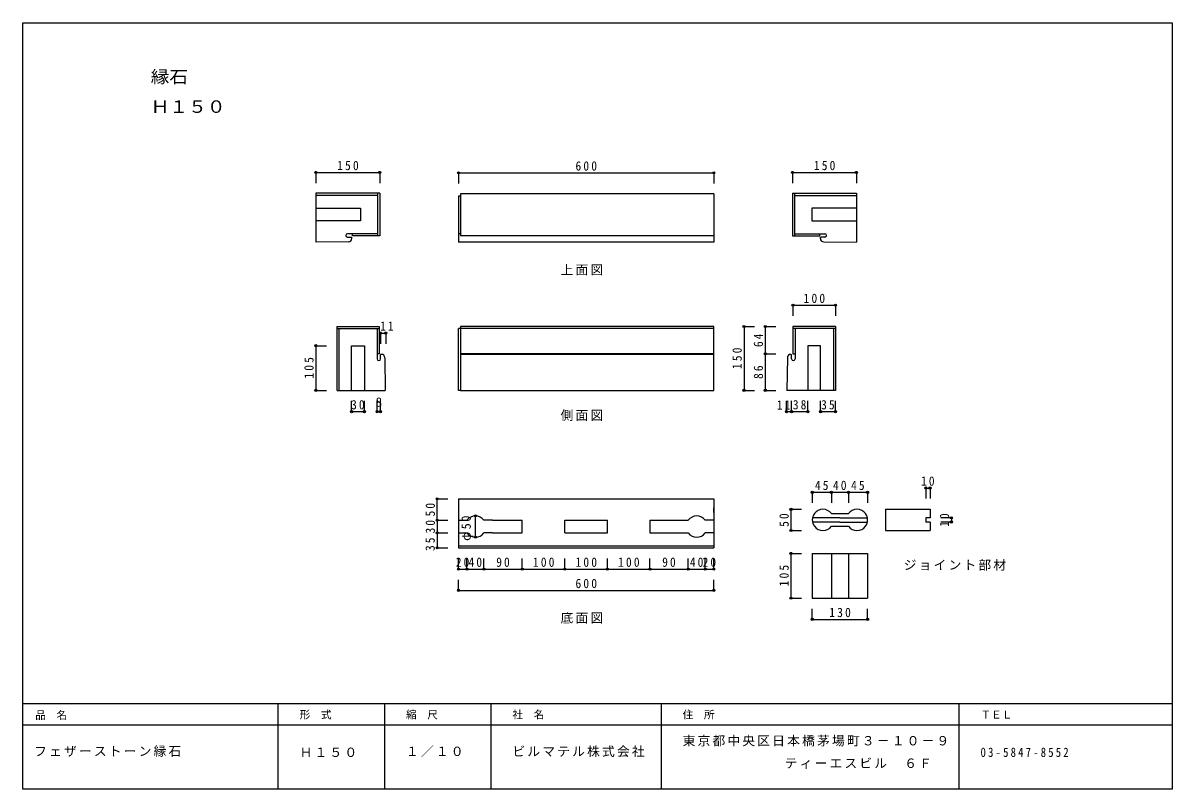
# Model space of a CAD drawing. Units: millimetres at full size, sheet at 1:10. Extents: x -1333 to 1367, y -907 to 893.
import ezdxf
from ezdxf.enums import TextEntityAlignment as Align

# ---------------------------------------------------------------- set-up
doc = ezdxf.new("R2010")
doc.units = ezdxf.units.MM
doc.header["$LTSCALE"] = 10
doc.header["$PDMODE"] = 32
doc.header["$PDSIZE"] = 5
for name, color, linetype in [('0-0', 7, 'Continuous'), ('A-0', 4, 'Continuous'), ('E-0', 7, 'Continuous'), ('F-0', 2, 'Continuous')]:
    doc.layers.add(name, color=color, linetype=linetype)
doc.styles.add('ＭＳ ゴシック', font='')
doc.styles.get('ＭＳ ゴシック').set_extended_font_data('MS Gothic')

msp = doc.modelspace()

# ---------------------------------------------------------------- linework, layer by layer
at = {"layer": '0-0'}
for p, q in [((-644.29, 492.42), (-644.29, 377.42)), ((-494.29, 492.42), (-644.29, 492.42)), ((-499.29, 487.42), (-644.29, 487.42)), ((-499.29, 492.42), (-499.29, 392.42)), ((-494.29, 492.42), (-494.29, 392.42)), ((-309.29, 486.28), (-304.29, 486.28)), ((-309.29, 486.28), (-309.29, 377.42)), ((290.71, 491.28), (290.71, 377.42)), ((475.71, 492.42), (475.71, 392.42)), ((480.71, 492.42), (480.71, 392.42)), ((480.71, 487.42), (625.71, 487.42)), ((-567.58, 378.32), (-644.29, 377.42)), ((-499.29, 397.42), (-570.29, 397.42)), ((-570.29, 389.42), (-559.67, 389.42)), ((-559.67, 386.32), (-559.67, 389.42)), ((-558.29, 392.42), (-558.29, 397.42)), ((-494.29, 392.42), (-558.29, 392.42)), ((-304.29, 397.42), (-309.29, 397.42)), ((290.71, 392.42), (-304.29, 392.42)), ((480.71, 397.42), (551.71, 397.42)), ((541.09, 386.32), (541.09, 389.42)), ((551.71, 389.42), (541.09, 389.42)), ((549, 378.32), (625.71, 377.42)), ((290.71, 377.42), (-309.29, 377.42)), ((-595.29, 179.28), (-595.29, 29.28)), ((-595.29, 174.28), (-495.29, 174.28)), ((-590.29, 174.28), (-590.29, 29.28)), ((-500.29, 174.28), (-500.29, 103.28)), ((-309.29, 29.28), (-309.29, 174.28)), ((290.71, 174.28), (-309.29, 174.28)), ((576.71, 179.28), (476.71, 179.28)), ((576.71, 174.28), (476.71, 174.28)), ((481.71, 174.28), (481.71, 103.28)), ((571.71, 174.28), (571.71, 29.28)), ((576.71, 179.28), (576.71, 29.28)), ((-495.29, 115.28), (-500.29, 115.28)), ((-492.29, 103.28), (-492.29, 113.9)), ((-490.19, 113.9), (-492.29, 113.9)), ((290.71, 115.28), (-304.29, 115.28)), ((290.71, 113.9), (-304.29, 113.9)), ((471.6, 113.9), (473.71, 113.9)), ((473.71, 103.28), (473.71, 113.9)), ((-594.29, 29.28), (-481.29, 29.28)), ((-304.29, 29.28), (-99.29, 29.28)), ((-99.29, 29.28), (290.71, 29.28)), ((576.71, 29.28), (462.71, 29.28)), ((-309.29, -225.72), (-309.29, -340.72)), ((290.71, -257.97), (290.71, -246.54)), ((567.11, -260.19), (587.11, -260.19)), ((587.11, -260.19), (607.11, -260.19)), ((693.96, -250.19), (798.96, -250.19)), ((693.96, -250.19), (693.96, -300.19)), ((798.96, -250.19), (798.96, -270.19)), ((-309.29, -275.72), (-289.29, -275.72)), ((-229.29, -275.72), (-249.29, -275.72)), ((-229.29, -275.72), (-159.29, -275.72)), ((-159.29, -305.72), (-159.29, -275.72)), ((-59.29, -305.72), (-59.29, -275.72)), ((-59.29, -275.72), (40.71, -275.72)), ((40.71, -305.72), (40.71, -275.72)), ((140.71, -275.72), (140.71, -305.72)), ((140.71, -275.72), (230.71, -275.72)), ((290.71, -275.72), (270.71, -275.72)), ((587.11, -270.19), (522.61, -270.19)), ((587.11, -280.19), (522.61, -280.19)), ((587.11, -270.19), (602.61, -270.19)), ((587.11, -280.19), (607.11, -280.19)), ((602.61, -270.19), (651.6, -270.19)), ((607.11, -280.19), (651.6, -280.19)), ((651.6, -280.19), (652.11, -280.19)), ((798.96, -270.19), (788.96, -270.19)), ((788.96, -270.19), (788.96, -280.19)), ((798.96, -280.19), (788.96, -280.19)), ((798.96, -280.19), (798.96, -300.19)), ((-309.29, -305.72), (-289.29, -305.72)), ((-229.29, -305.72), (-249.29, -305.72)), ((-229.29, -305.72), (-159.29, -305.72)), ((-59.29, -305.72), (40.71, -305.72)), ((140.71, -305.72), (230.71, -305.72)), ((290.71, -305.72), (270.71, -305.72)), ((626.99, -300.19), (627.23, -300.19)), ((693.96, -300.19), (798.96, -300.19)), ((-309.29, -335.72), (290.71, -335.72)), ((-309.29, -340.72), (290.71, -340.72)), ((522.11, -353.85), (652.11, -353.85)), ((522.11, -353.85), (522.11, -458.85)), ((567.11, -353.85), (567.11, -458.85)), ((607.11, -353.85), (607.11, -458.85)), ((652.11, -353.85), (652.11, -458.85)), ((522.11, -458.85), (652.11, -458.85))]:
    msp.add_line(p, q, dxfattribs=at)
for points in [[(290.71, 491.28), (-304.29, 491.28), (-304.29, 392.42)], [(475.71, 492.42), (625.71, 492.42), (625.71, 377.42)], [(-644.29, 457.42), (-539.29, 457.42), (-539.29, 427.42), (-644.29, 427.42)], [(625.71, 457.42), (520.71, 457.42), (520.71, 427.42), (625.71, 427.42)], [(475.71, 392.42), (539.71, 392.42), (539.71, 397.42)], [(-595.29, 179.28), (-495.29, 179.28), (-495.29, 115.28)], [(290.71, 29.28), (290.71, 179.28), (-304.29, 179.28), (-304.29, 29.28), (-309.29, 29.28)], [(476.71, 179.28), (476.71, 115.28), (481.71, 115.28)], [(-560.29, 29.28), (-560.29, 134.28), (-530.29, 134.28), (-530.29, 29.28)], [(541.71, 29.28), (541.71, 134.28), (511.71, 134.28), (511.71, 29.28)], [(-309.29, -225.72), (290.71, -225.72), (290.71, -340.72)], [(567.11, -290.19), (587.11, -290.19), (607.11, -290.19)]]:
    msp.add_lwpolyline(points, dxfattribs=at)
for centre, radius, start, end in [((-570.29, 393.42), 4, 90, 270), ((-567.67, 386.32), 8, 270.66876, 0), ((549.09, 386.32), 8, 180, 269.33124), ((551.71, 393.42), 4, 270, 90), ((-490.19, 105.9), 8, 1.00313, 90), ((471.6, 105.9), 8, 90, 178.99687), ((-496.29, 103.28), 4, 180, 0), ((477.71, 103.28), 4, 180, 0), ((-269.29, -290.72), 25, 36.86996, 143.13008), ((250.71, -290.72), 25, 36.86992, 143.13033), ((547.11, -275.19), 25, 143.13019, 216.86981), ((547.11, -275.19), 25, 36.86986, 143.13014), ((627.11, -275.19), 25, 36.87001, 143.13008), ((627.11, -275.19), 25, 323.13014, 36.8699), ((547.11, -275.19), 25, 216.86986, 323.13014), ((627.11, -275.19), 25, 216.86992, 323.13004), ((-269.29, -290.72), 25, 216.86992, 323.13033), ((250.71, -290.72), 25, 216.86996, 323.13008)]:
    msp.add_arc(centre, radius, start, end, dxfattribs=at)
at = {"layer": 'A-0'}
for p, q in [((-644.29, 541.42), (-494.29, 541.42)), ((-644.29, 541.42), (-644.29, 516.42)), ((-494.29, 541.42), (-494.29, 516.42)), ((-309.29, 540.28), (290.71, 540.28)), ((-309.29, 540.28), (-309.29, 515.28)), ((290.71, 540.28), (290.71, 515.28)), ((475.71, 541.42), (625.71, 541.42)), ((475.71, 541.42), (475.71, 516.42)), ((625.71, 541.42), (625.71, 516.42)), ((476.71, 229.28), (576.71, 229.28)), ((476.71, 229.28), (476.71, 204.28)), ((576.71, 229.28), (576.71, 204.28)), ((-492.29, 163.9), (-492.29, 138.9)), ((-492.29, 163.9), (-480.29, 163.9)), ((-480.29, 163.9), (-480.29, 138.9)), ((361.71, 179.28), (361.71, 29.28)), ((361.71, 179.28), (386.71, 179.28)), ((411.71, 179.28), (411.71, 115.28)), ((411.71, 179.28), (436.71, 179.28)), ((-644.29, 134.28), (-644.29, 29.28)), ((-644.29, 134.28), (-619.29, 134.28)), ((411.71, 115.28), (436.71, 115.28)), ((411.71, 115.28), (411.71, 29.28)), ((-644.29, 29.28), (-619.29, 29.28)), ((361.71, 29.28), (386.71, 29.28)), ((411.71, 29.28), (436.71, 29.28)), ((-560.29, -20.72), (-560.29, 4.28)), ((-530.29, -20.72), (-530.29, 4.28)), ((-500.29, -20.72), (-500.29, 4.28)), ((-492.29, -20.72), (-492.29, 4.28)), ((461.71, -20.72), (461.71, 4.28)), ((473.71, -20.72), (473.71, 4.28)), ((511.71, -20.72), (511.71, 4.28)), ((541.71, -20.72), (541.71, 4.28)), ((576.71, -20.72), (576.71, 4.28)), ((-560.29, -20.72), (-530.29, -20.72)), ((-500.29, -20.72), (-492.29, -20.72)), ((461.71, -20.72), (473.71, -20.72)), ((473.71, -20.72), (511.71, -20.72)), ((541.71, -20.72), (576.71, -20.72)), ((522.11, -210.19), (567.11, -210.19)), ((522.11, -210.19), (522.11, -235.19)), ((567.11, -210.19), (567.11, -235.19)), ((567.11, -210.19), (607.11, -210.19)), ((607.11, -210.19), (607.11, -235.19)), ((607.11, -210.19), (652.11, -210.19)), ((652.11, -210.19), (652.11, -235.19)), ((788.96, -200.19), (798.96, -200.19)), ((788.96, -200.19), (788.96, -225.19)), ((798.96, -200.19), (798.96, -225.19)), ((-359.29, -275.72), (-359.29, -225.72)), ((-359.29, -225.72), (-334.29, -225.72)), ((-269.29, -315.72), (-269.29, -265.72)), ((472.11, -250.19), (472.11, -300.19)), ((472.11, -250.19), (497.11, -250.19)), ((-359.29, -275.72), (-334.29, -275.72)), ((-359.29, -275.72), (-359.29, -305.72)), ((848.96, -270.19), (823.96, -270.19)), ((848.96, -280.19), (823.96, -280.19)), ((848.96, -270.19), (848.96, -280.19)), ((-359.29, -305.72), (-334.29, -305.72)), ((-359.29, -305.72), (-359.29, -340.72)), ((-359.29, -305.72), (-334.29, -305.72)), ((472.11, -300.19), (497.11, -300.19)), ((-359.29, -340.72), (-334.29, -340.72)), ((-309.29, -390.72), (-309.29, -365.72)), ((-289.29, -390.72), (-289.29, -365.72)), ((-249.29, -390.72), (-249.29, -365.72)), ((-159.29, -390.72), (-159.29, -365.72)), ((-59.29, -390.72), (-59.29, -365.72)), ((40.71, -390.72), (40.71, -365.72)), ((140.71, -390.72), (140.71, -365.72)), ((230.71, -390.72), (230.71, -365.72)), ((270.71, -390.72), (270.71, -365.72)), ((290.71, -390.72), (290.71, -365.72)), ((472.11, -353.85), (472.11, -458.85)), ((472.11, -353.85), (497.11, -353.85)), ((-309.29, -390.72), (-289.29, -390.72)), ((-289.29, -390.72), (-249.29, -390.72)), ((-249.29, -390.72), (-159.29, -390.72)), ((-159.29, -390.72), (-59.29, -390.72)), ((-59.29, -390.72), (40.71, -390.72)), ((40.71, -390.72), (140.71, -390.72)), ((140.71, -390.72), (230.71, -390.72)), ((230.71, -390.72), (270.71, -390.72)), ((270.71, -390.72), (290.71, -390.72)), ((-309.29, -440.72), (-309.29, -415.72)), ((290.71, -440.72), (290.71, -415.72)), ((-309.29, -440.72), (290.71, -440.72)), ((472.11, -458.85), (497.11, -458.85)), ((522.11, -508.85), (522.11, -483.85)), ((652.11, -508.85), (652.11, -483.85)), ((522.11, -508.85), (652.11, -508.85))]:
    msp.add_line(p, q, dxfattribs=at)
at = {"layer": 'A-0', "color": 7}
for p, q in [((-482.19, 106.04), (-481.29, 29.28)), ((463.6, 106.04), (462.71, 29.27))]:
    msp.add_line(p, q, dxfattribs=at)
at = {"layer": 'A-0'}
for p in [(-644.29, 541.42), (-494.29, 541.42), (-309.29, 540.28), (290.71, 540.28), (475.71, 541.42), (625.71, 541.42), (476.71, 229.28), (576.71, 229.28), (-492.29, 163.9), (-480.29, 163.9), (361.71, 179.28), (411.71, 179.28), (-644.29, 134.28), (411.71, 115.28), (-644.29, 29.28), (361.71, 29.28), (411.71, 29.28), (-560.29, -20.72), (-530.29, -20.72), (-500.29, -20.72), (-492.29, -20.72), (461.71, -20.72), (473.71, -20.72), (511.71, -20.72), (541.71, -20.72), (576.71, -20.72), (522.11, -210.19), (567.11, -210.19), (607.11, -210.19), (652.11, -210.19), (788.96, -200.19), (798.96, -200.19), (-359.29, -225.72), (-269.29, -265.72), (472.11, -250.19), (848.96, -270.19), (-359.29, -275.72), (848.96, -280.19), (-359.29, -305.72), (-269.29, -315.72), (472.11, -300.19), (-359.29, -340.72), (472.11, -353.85), (-309.29, -390.72), (-289.29, -390.72), (-249.29, -390.72), (-159.29, -390.72), (-59.29, -390.72), (40.71, -390.72), (140.71, -390.72), (230.71, -390.72), (270.71, -390.72), (290.71, -390.72), (-309.29, -440.72), (290.71, -440.72), (472.11, -458.85), (522.11, -508.85), (652.11, -508.85)]:
    msp.add_point(p, dxfattribs=at)
at = {"layer": 'F-0'}
for p, q in [((1367.46, 892.53), (1367.46, -907.47)), ((1367.46, -707.47), (-1332.54, -707.47)), ((-732.54, -907.47), (-732.54, -707.47)), ((-482.54, -907.47), (-482.54, -707.47)), ((-232.54, -907.47), (-232.54, -707.47)), ((167.46, -907.47), (167.46, -707.47)), ((867.46, -907.47), (867.46, -707.47)), ((1367.46, -757.47), (-1332.54, -757.47)), ((1367.46, -907.47), (-1332.54, -907.47))]:
    msp.add_line(p, q, dxfattribs=at)
msp.add_lwpolyline([(-1332.54, -907.47), (-1332.54, 892.53), (1367.46, 892.53)], dxfattribs=at)

# ---------------------------------------------------------------- texts
at = {"layer": 'A-0', "color": 7, "style": 'ＭＳ ゴシック'}
msp.add_text('8', height=21.99, dxfattribs=at).set_placement((-503.79, -15.72), align=Align.BOTTOM_LEFT)
at = {"layer": 'A-0', "color": 7, "char_height": 21.99, "attachment_point": 7, "style": 'ＭＳ ゴシック'}
for s, insert in [('\\T1.38;\\W0.9;150', (-594.29, 546.42)), ('\\T1.38;\\W0.9;600', (-34.29, 545.28)), ('\\T1.38;\\W0.9;150', (525.71, 546.42)), ('\\T1.38;\\W0.9;100', (501.71, 234.28)), ('\\T1.36;\\W0.9;11', (-493.34, 169.29)), ('\\T1.36;\\W0.9;30', (-561.54, -15.72)), ('\\T1.36;\\W0.9;11', (438.91, -16.05)), ('\\T1.36;\\W0.9;38', (476.46, -15.72)), ('\\T1.36;\\W0.9;35', (542.96, -15.72)), ('\\T1.36;\\W0.9;45', (528.36, -205.19)), ('\\T1.36;\\W0.9;40', (570.86, -205.19)), ('\\T1.36;\\W0.9;45', (613.36, -205.19)), ('\\T1.36;\\W0.9;10', (777.71, -195.19)), ('\\T1.36;\\W0.9;20', (-315.54, -385.72)), ('\\T1.36;\\W0.9;40', (-285.54, -385.72)), ('\\T1.36;\\W0.9;90', (-220.54, -385.72)), ('\\T1.38;\\W0.9;100', (-134.29, -385.72)), ('\\T1.38;\\W0.9;100', (-34.29, -385.72)), ('\\T1.38;\\W0.9;100', (65.71, -385.72)), ('\\T1.36;\\W0.9;90', (169.46, -385.72)), ('\\T1.36;\\W0.9;40', (234.46, -385.72)), ('\\T1.36;\\W0.9;20', (264.46, -385.72)), ('\\T1.38;\\W0.9;600', (-34.29, -435.72)), ('\\T1.38;\\W0.9;130', (562.11, -503.85))]:
    msp.add_mtext(s, dxfattribs=dict(at, insert=insert))
at = {"layer": 'A-0', "color": 7, "char_height": 21.99, "attachment_point": 7, "rotation": 90, "style": 'ＭＳ ゴシック'}
for s, insert in [('\\T1.36;\\W0.9;64', (406.71, 131.03)), ('\\T1.38;\\W0.9;150', (356.71, 79.28)), ('\\T1.38;\\W0.9;105', (-649.29, 56.78)), ('\\T1.36;\\W0.9;86', (406.71, 56.03)), ('\\T1.36;\\W0.9;50', (-364.29, -266.97)), ('\\T1.26;\\W0.95;φ50', (-274.29, -324.47)), ('\\T1.36;\\W0.9;50', (467.11, -291.44)), ('\\T1.36;\\W0.9;10', (843.96, -291.44)), ('\\T1.36;\\W0.9;30', (-364.29, -306.97)), ('\\T1.36;\\W0.9;35', (-364.6, -348.31)), ('\\T1.38;\\W0.9;105', (467.11, -431.35))]:
    msp.add_mtext(s, dxfattribs=dict(at, insert=insert))
at = {"layer": 'E-0', "style": 'ＭＳ ゴシック', "width": 1.1}
for s, p in [('縁石', (-1032.54, 742.53)), ('Ｈ１５０', (-1032.54, 672.53))]:
    msp.add_text(s, height=29.33, dxfattribs=at).set_placement(p, align=Align.BOTTOM_LEFT)
at = {"layer": 'E-0', "char_height": 21.99, "attachment_point": 7, "style": 'ＭＳ ゴシック'}
for s, insert in [('\\T1.17;上面図', (-69.32, 299.28)), ('\\T1.17;側面図', (-69.32, -42.64)), ('\\T1.17;ジョイント部材', (737.03, -394.32)), ('\\T1.17;底面図', (-69.32, -518.89))]:
    msp.add_mtext(s, dxfattribs=dict(at, insert=insert))
at = {"layer": 'F-0', "color": 4, "style": 'ＭＳ ゴシック'}
for s, p in [('品\u3000名', (-1303.65, -748.58)), ('形\u3000式', (-682.54, -747.47)), ('縮\u3000尺', (-432.54, -747.47)), ('社\u3000名', (-182.54, -747.47)), ('住\u3000所', (217.46, -747.47)), ('ＴＥＬ', (917.46, -747.47))]:
    msp.add_text(s, height=18.33, dxfattribs=at).set_placement(p, align=Align.BOTTOM_LEFT)
at = {"layer": 'F-0', "color": 7, "char_height": 21.99, "attachment_point": 7, "style": 'ＭＳ ゴシック'}
for s, insert in [('\\T1.17;東京都中央区日本橋茅場町３－１０－９', (217.46, -807.47)), ('\\T1.17;フェザーストーン縁石', (-1306.41, -831.92)), ('\\T1.17;Ｈ１５０', (-682.54, -832.47)), ('\\T1.17;１／１０', (-432.54, -832.47)), ('\\T1.17;ビルマテル株式会社', (-182.54, -832.47)), ('\\T1.17;ティーエスビル\u3000６Ｆ', (457.34, -860.17)), ('\\T1.39;\\W0.85;03-5847-8552', (917.46, -832.47))]:
    msp.add_mtext(s, dxfattribs=dict(at, insert=insert))

doc.saveas('drawing.dxf')
